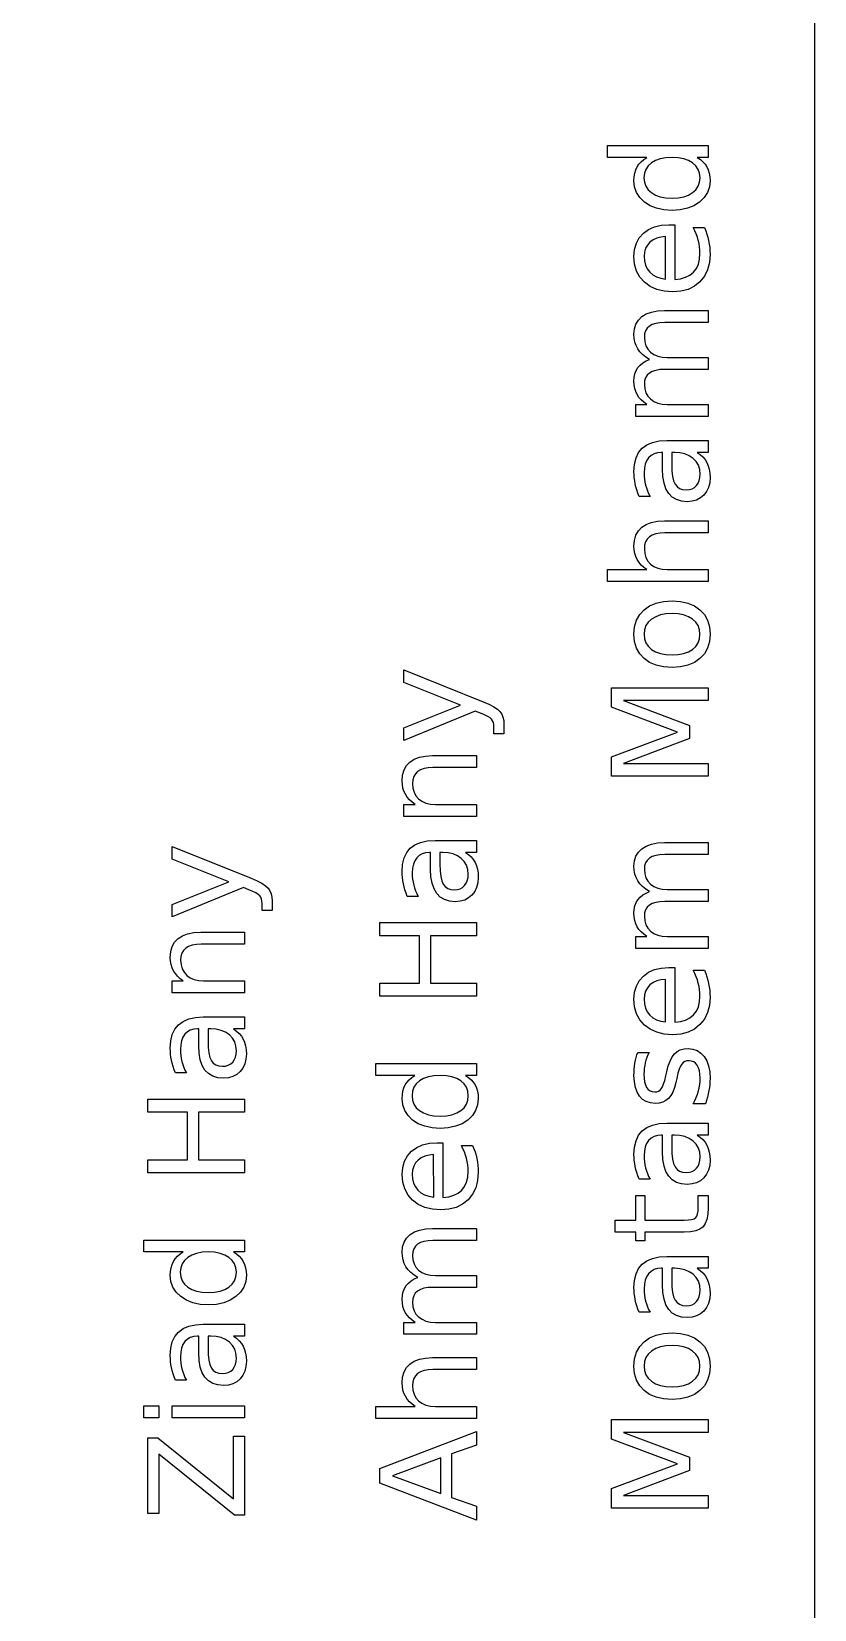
# Model space of a CAD drawing. Header units: millimetres. Extents: x 0 to 600, y 0 to 400.
# Drawn here: x 462.5 to 503, y 90.4 to 172.1 of the extents above; entities that cross this region are included whole.
import ezdxf

# ---------------------------------------------------------------- set-up
doc = ezdxf.new("R2010")
doc.units = ezdxf.units.MM
doc.layers.add('ENGRAVE', color=5, linetype='Continuous')

msp = doc.modelspace()

# ---------------------------------------------------------------- linework, layer by layer
at = {"layer": 'ENGRAVE'}
for points in [[(503, 83), (415, 83), (415, 247), (503, 247)], [(494.318, 165.543), (492.289, 165.543), (492.289, 166.159), (497.5, 166.159), (497.5, 165.543), (496.937, 165.543), (497.094, 165.439), (497.229, 165.323), (497.343, 165.194), (497.435, 165.052), (497.506, 164.896), (497.557, 164.726), (497.587, 164.54), (497.597, 164.34), (497.563, 164.016), (497.461, 163.724), (497.292, 163.463), (497.055, 163.233), (496.762, 163.047), (496.427, 162.913), (496.049, 162.833), (495.628, 162.806), (495.207, 162.833), (494.829, 162.913), (494.494, 163.047), (494.201, 163.233), (493.964, 163.463), (493.794, 163.724), (493.693, 164.016), (493.659, 164.34), (493.669, 164.54), (493.699, 164.726), (493.75, 164.896), (493.821, 165.052), (493.913, 165.194), (494.027, 165.323), (494.162, 165.439), (494.318, 165.543)], [(495.628, 163.443), (495.95, 163.46), (496.235, 163.513), (496.483, 163.6), (496.695, 163.722), (496.864, 163.875), (496.985, 164.054), (497.057, 164.26), (497.081, 164.491), (497.057, 164.722), (496.985, 164.928), (496.864, 165.108), (496.695, 165.261), (496.483, 165.384), (496.235, 165.472), (495.95, 165.525), (495.628, 165.543), (495.306, 165.525), (495.021, 165.472), (494.773, 165.384), (494.561, 165.261), (494.392, 165.108), (494.271, 164.928), (494.199, 164.722), (494.174, 164.491), (494.199, 164.26), (494.271, 164.054), (494.392, 163.875), (494.561, 163.722), (494.773, 163.6), (495.021, 163.513), (495.306, 163.46), (495.628, 163.443)], [(495.471, 162.063), (495.772, 162.063), (495.772, 159.23), (496.071, 159.269), (496.332, 159.346), (496.556, 159.461), (496.741, 159.613), (496.887, 159.802), (496.991, 160.024), (497.054, 160.28), (497.075, 160.569), (497.069, 160.745), (497.053, 160.919), (497.026, 161.09), (496.988, 161.258), (496.939, 161.424), (496.879, 161.59), (496.808, 161.755), (496.726, 161.919), (497.309, 161.919), (497.375, 161.752), (497.433, 161.583), (497.482, 161.412), (497.523, 161.239), (497.556, 161.064), (497.579, 160.888), (497.593, 160.711), (497.597, 160.532), (497.564, 160.107), (497.467, 159.728), (497.303, 159.396), (497.075, 159.111), (496.79, 158.882), (496.46, 158.718), (496.084, 158.619), (495.661, 158.587), (495.225, 158.618), (494.835, 158.711), (494.494, 158.866), (494.2, 159.084), (493.963, 159.354), (493.794, 159.668), (493.693, 160.025), (493.659, 160.425), (493.689, 160.784), (493.781, 161.103), (493.933, 161.383), (494.146, 161.623), (494.412, 161.815), (494.721, 161.953), (495.074, 162.035), (495.471, 162.063)], [(495.29, 161.447), (495.05, 161.427), (494.835, 161.373), (494.646, 161.285), (494.483, 161.164), (494.351, 161.014), (494.257, 160.843), (494.2, 160.649), (494.181, 160.432), (494.199, 160.187), (494.254, 159.968), (494.345, 159.774), (494.473, 159.606), (494.633, 159.468), (494.823, 159.362), (495.043, 159.29), (495.293, 159.25), (495.29, 161.447)], [(494.469, 155.094), (494.275, 155.215), (494.108, 155.347), (493.969, 155.491), (493.856, 155.646), (493.77, 155.814), (493.708, 155.996), (493.671, 156.193), (493.659, 156.403), (493.684, 156.68), (493.761, 156.922), (493.89, 157.132), (494.069, 157.307), (494.296, 157.447), (494.566, 157.546), (494.879, 157.606), (495.236, 157.626), (497.5, 157.626), (497.5, 157.006), (495.256, 157.006), (495.004, 156.994), (494.787, 156.958), (494.604, 156.899), (494.456, 156.815), (494.342, 156.707), (494.26, 156.574), (494.211, 156.416), (494.195, 156.232), (494.214, 156.006), (494.274, 155.804), (494.374, 155.627), (494.513, 155.476), (494.686, 155.354), (494.889, 155.267), (495.12, 155.215), (495.38, 155.198), (497.5, 155.198), (497.5, 154.578), (495.256, 154.578), (495.003, 154.566), (494.784, 154.53), (494.602, 154.471), (494.454, 154.387), (494.341, 154.279), (494.259, 154.144), (494.211, 153.984), (494.195, 153.798), (494.215, 153.574), (494.275, 153.374), (494.374, 153.199), (494.514, 153.048), (494.688, 152.926), (494.891, 152.839), (495.121, 152.787), (495.38, 152.77), (497.5, 152.77), (497.5, 152.15), (493.749, 152.15), (493.749, 152.77), (494.332, 152.77), (494.171, 152.88), (494.032, 153.002), (493.916, 153.133), (493.823, 153.275), (493.751, 153.43), (493.7, 153.598), (493.669, 153.78), (493.659, 153.975), (493.672, 154.172), (493.711, 154.353), (493.776, 154.519), (493.866, 154.67), (493.982, 154.804), (494.121, 154.919), (494.283, 155.016), (494.469, 155.094)], [(495.36, 150.904), (497.5, 150.904), (497.5, 150.288), (496.931, 150.288), (497.09, 150.176), (497.227, 150.051), (497.342, 149.913), (497.435, 149.762), (497.506, 149.596), (497.557, 149.412), (497.587, 149.211), (497.597, 148.992), (497.577, 148.719), (497.516, 148.475), (497.415, 148.261), (497.274, 148.076), (497.099, 147.927), (496.896, 147.821), (496.666, 147.757), (496.408, 147.736), (496.111, 147.763), (495.853, 147.842), (495.634, 147.974), (495.454, 148.16), (495.313, 148.398), (495.213, 148.688), (495.152, 149.03), (495.132, 149.424), (495.132, 150.288), (495.072, 150.288), (494.871, 150.271), (494.695, 150.218), (494.542, 150.131), (494.414, 150.008), (494.312, 149.854), (494.239, 149.672), (494.196, 149.462), (494.181, 149.223), (494.186, 149.063), (494.2, 148.906), (494.225, 148.75), (494.258, 148.597), (494.302, 148.446), (494.354, 148.298), (494.417, 148.153), (494.489, 148.011), (493.92, 148.011), (493.859, 148.179), (493.806, 148.344), (493.761, 148.507), (493.724, 148.667), (493.695, 148.825), (493.675, 148.981), (493.663, 149.135), (493.659, 149.287), (493.685, 149.668), (493.764, 149.997), (493.896, 150.276), (494.081, 150.502), (494.319, 150.678), (494.612, 150.804), (494.959, 150.879), (495.36, 150.904)], [(495.615, 149.675), (495.625, 149.33), (495.657, 149.043), (495.711, 148.813), (495.785, 148.64), (495.886, 148.514), (496.016, 148.424), (496.177, 148.37), (496.368, 148.352), (496.524, 148.366), (496.662, 148.406), (496.784, 148.474), (496.889, 148.568), (496.973, 148.686), (497.033, 148.823), (497.069, 148.98), (497.081, 149.156), (497.059, 149.4), (496.991, 149.618), (496.877, 149.811), (496.718, 149.978), (496.521, 150.114), (496.295, 150.211), (496.038, 150.269), (495.752, 150.288), (495.615, 150.288), (495.615, 149.675)], [(495.236, 146.741), (497.5, 146.741), (497.5, 146.125), (495.256, 146.125), (495.007, 146.112), (494.791, 146.073), (494.608, 146.008), (494.459, 145.918), (494.343, 145.801), (494.261, 145.658), (494.211, 145.489), (494.195, 145.295), (494.214, 145.058), (494.274, 144.848), (494.374, 144.665), (494.513, 144.508), (494.686, 144.382), (494.889, 144.292), (495.12, 144.238), (495.38, 144.22), (497.5, 144.22), (497.5, 143.6), (492.289, 143.6), (492.289, 144.22), (494.332, 144.22), (494.173, 144.335), (494.036, 144.46), (493.921, 144.596), (493.826, 144.74), (493.753, 144.896), (493.701, 145.063), (493.669, 145.242), (493.659, 145.432), (493.684, 145.736), (493.759, 146), (493.884, 146.224), (494.059, 146.41), (494.283, 146.555), (494.553, 146.659), (494.871, 146.721), (495.236, 146.741)], [(493.659, 140.881), (493.691, 141.261), (493.789, 141.598), (493.953, 141.892), (494.181, 142.143), (494.468, 142.344), (494.804, 142.487), (495.191, 142.573), (495.628, 142.602), (496.064, 142.573), (496.45, 142.487), (496.786, 142.344), (497.073, 142.143), (497.302, 141.892), (497.466, 141.598), (497.564, 141.261), (497.597, 140.881), (497.564, 140.499), (497.466, 140.161), (497.302, 139.867), (497.073, 139.617), (496.786, 139.417), (496.45, 139.274), (496.064, 139.188), (495.628, 139.159), (495.191, 139.188), (494.804, 139.274), (494.468, 139.417), (494.181, 139.617), (493.953, 139.867), (493.789, 140.161), (493.691, 140.499), (493.659, 140.881)], [(494.181, 140.881), (494.205, 140.646), (494.278, 140.437), (494.399, 140.254), (494.568, 140.097), (494.779, 139.971), (495.026, 139.881), (495.309, 139.827), (495.628, 139.809), (495.947, 139.827), (496.229, 139.881), (496.477, 139.97), (496.688, 140.095), (496.857, 140.252), (496.978, 140.435), (497.051, 140.645), (497.075, 140.881), (497.05, 141.114), (496.978, 141.322), (496.856, 141.504), (496.686, 141.661), (496.474, 141.787), (496.227, 141.877), (495.945, 141.931), (495.628, 141.949), (495.312, 141.931), (495.031, 141.877), (494.784, 141.787), (494.571, 141.661), (494.401, 141.504), (494.279, 141.322), (494.206, 141.114), (494.181, 140.881)], [(485.848, 137.388), (486.154, 137.258), (486.402, 137.13), (486.591, 137.004), (486.722, 136.879), (486.812, 136.744), (486.876, 136.589), (486.914, 136.413), (486.927, 136.216), (486.927, 135.723), (486.411, 135.723), (486.411, 136.085), (486.403, 136.205), (486.381, 136.311), (486.343, 136.403), (486.29, 136.48), (486.21, 136.552), (486.088, 136.628), (485.925, 136.708), (485.721, 136.792), (485.44, 136.902), (481.749, 135.385), (481.749, 136.038), (484.683, 137.21), (481.749, 138.382), (481.749, 139.035), (485.848, 137.388)], [(492.5, 133.537), (492.5, 134.545), (495.903, 135.82), (492.5, 137.103), (492.5, 138.111), (497.5, 138.111), (497.5, 137.451), (493.11, 137.451), (496.539, 136.162), (496.539, 135.482), (493.11, 134.193), (497.5, 134.193), (497.5, 133.537), (492.5, 133.537)], [(483.236, 134.598), (485.5, 134.598), (485.5, 133.982), (483.256, 133.982), (483.007, 133.969), (482.791, 133.93), (482.608, 133.865), (482.459, 133.774), (482.343, 133.657), (482.261, 133.515), (482.211, 133.346), (482.195, 133.151), (482.214, 132.915), (482.274, 132.705), (482.374, 132.522), (482.513, 132.364), (482.686, 132.238), (482.889, 132.148), (483.12, 132.094), (483.38, 132.076), (485.5, 132.076), (485.5, 131.457), (481.749, 131.457), (481.749, 132.076), (482.332, 132.076), (482.173, 132.192), (482.036, 132.317), (481.921, 132.452), (481.826, 132.597), (481.753, 132.753), (481.701, 132.92), (481.669, 133.099), (481.659, 133.289), (481.684, 133.592), (481.759, 133.856), (481.884, 134.081), (482.059, 134.267), (482.283, 134.412), (482.553, 134.515), (482.871, 134.577), (483.236, 134.598)], [(473.848, 128.255), (474.154, 128.125), (474.402, 127.997), (474.591, 127.871), (474.722, 127.746), (474.812, 127.612), (474.876, 127.456), (474.914, 127.28), (474.927, 127.083), (474.927, 126.591), (474.411, 126.591), (474.411, 126.952), (474.403, 127.073), (474.381, 127.178), (474.343, 127.27), (474.29, 127.348), (474.21, 127.42), (474.088, 127.496), (473.925, 127.576), (473.721, 127.659), (473.44, 127.77), (469.749, 126.253), (469.749, 126.906), (472.683, 128.078), (469.749, 129.25), (469.749, 129.903), (473.848, 128.255)], [(483.36, 130.211), (485.5, 130.211), (485.5, 129.595), (484.931, 129.595), (485.09, 129.483), (485.227, 129.358), (485.342, 129.22), (485.435, 129.069), (485.506, 128.903), (485.557, 128.719), (485.587, 128.518), (485.597, 128.299), (485.577, 128.025), (485.516, 127.782), (485.415, 127.568), (485.274, 127.383), (485.099, 127.234), (484.896, 127.128), (484.666, 127.064), (484.408, 127.043), (484.111, 127.069), (483.853, 127.149), (483.634, 127.281), (483.454, 127.467), (483.313, 127.704), (483.213, 127.994), (483.152, 128.337), (483.132, 128.731), (483.132, 129.595), (483.072, 129.595), (482.871, 129.577), (482.695, 129.525), (482.542, 129.437), (482.414, 129.315), (482.312, 129.161), (482.239, 128.979), (482.196, 128.769), (482.181, 128.53), (482.186, 128.37), (482.2, 128.212), (482.225, 128.057), (482.258, 127.904), (482.302, 127.753), (482.354, 127.605), (482.417, 127.46), (482.489, 127.317), (481.92, 127.317), (481.859, 127.485), (481.806, 127.651), (481.761, 127.814), (481.724, 127.974), (481.695, 128.132), (481.675, 128.288), (481.663, 128.442), (481.659, 128.593), (481.685, 128.975), (481.764, 129.304), (481.896, 129.582), (482.081, 129.809), (482.319, 129.985), (482.612, 130.111), (482.959, 130.186), (483.36, 130.211)], [(494.469, 127.569), (494.275, 127.69), (494.108, 127.822), (493.969, 127.966), (493.856, 128.121), (493.77, 128.289), (493.708, 128.471), (493.671, 128.668), (493.659, 128.878), (493.684, 129.154), (493.761, 129.397), (493.89, 129.606), (494.069, 129.782), (494.296, 129.922), (494.566, 130.021), (494.879, 130.081), (495.236, 130.1), (497.5, 130.1), (497.5, 129.481), (495.256, 129.481), (495.004, 129.469), (494.787, 129.433), (494.604, 129.374), (494.456, 129.29), (494.342, 129.182), (494.26, 129.049), (494.211, 128.891), (494.195, 128.707), (494.214, 128.48), (494.274, 128.279), (494.374, 128.102), (494.513, 127.95), (494.686, 127.829), (494.889, 127.742), (495.12, 127.69), (495.38, 127.672), (497.5, 127.672), (497.5, 127.053), (495.256, 127.053), (495.003, 127.041), (494.784, 127.005), (494.602, 126.946), (494.454, 126.862), (494.341, 126.754), (494.259, 126.619), (494.211, 126.459), (494.195, 126.273), (494.215, 126.049), (494.275, 125.849), (494.374, 125.674), (494.514, 125.522), (494.688, 125.401), (494.891, 125.314), (495.121, 125.262), (495.38, 125.244), (497.5, 125.244), (497.5, 124.625), (493.749, 124.625), (493.749, 125.244), (494.332, 125.244), (494.171, 125.355), (494.032, 125.476), (493.916, 125.608), (493.823, 125.75), (493.751, 125.904), (493.7, 126.073), (493.669, 126.254), (493.659, 126.45), (493.672, 126.647), (493.711, 126.828), (493.776, 126.994), (493.866, 127.145), (493.982, 127.279), (494.121, 127.394), (494.283, 127.491), (494.469, 127.569)], [(483.615, 128.982), (483.625, 128.637), (483.657, 128.35), (483.711, 128.12), (483.785, 127.947), (483.886, 127.821), (484.016, 127.731), (484.177, 127.677), (484.368, 127.659), (484.524, 127.673), (484.662, 127.713), (484.784, 127.781), (484.889, 127.875), (484.973, 127.993), (485.033, 128.13), (485.069, 128.287), (485.081, 128.463), (485.059, 128.706), (484.991, 128.925), (484.877, 129.117), (484.718, 129.285), (484.521, 129.421), (484.295, 129.517), (484.038, 129.575), (483.752, 129.595), (483.615, 129.595), (483.615, 128.982)], [(480.5, 122.147), (480.5, 122.823), (482.55, 122.823), (482.55, 125.281), (480.5, 125.281), (480.5, 125.958), (485.5, 125.958), (485.5, 125.281), (483.119, 125.281), (483.119, 122.823), (485.5, 122.823), (485.5, 122.147), (480.5, 122.147)], [(471.236, 125.466), (473.5, 125.466), (473.5, 124.849), (471.256, 124.849), (471.007, 124.836), (470.791, 124.797), (470.608, 124.733), (470.459, 124.642), (470.343, 124.525), (470.261, 124.382), (470.211, 124.213), (470.195, 124.019), (470.214, 123.782), (470.274, 123.573), (470.374, 123.389), (470.513, 123.232), (470.686, 123.106), (470.889, 123.016), (471.12, 122.962), (471.38, 122.944), (473.5, 122.944), (473.5, 122.324), (469.749, 122.324), (469.749, 122.944), (470.332, 122.944), (470.173, 123.059), (470.036, 123.184), (469.921, 123.32), (469.826, 123.465), (469.753, 123.62), (469.701, 123.787), (469.669, 123.966), (469.659, 124.156), (469.684, 124.46), (469.759, 124.724), (469.884, 124.949), (470.059, 125.134), (470.283, 125.279), (470.553, 125.383), (470.871, 125.445), (471.236, 125.466)], [(495.471, 123.637), (495.772, 123.637), (495.772, 120.804), (496.071, 120.843), (496.332, 120.92), (496.556, 121.035), (496.741, 121.187), (496.887, 121.376), (496.991, 121.598), (497.054, 121.854), (497.075, 122.143), (497.069, 122.319), (497.053, 122.493), (497.026, 122.664), (496.988, 122.832), (496.939, 122.998), (496.879, 123.164), (496.808, 123.329), (496.726, 123.493), (497.309, 123.493), (497.375, 123.326), (497.433, 123.157), (497.482, 122.986), (497.523, 122.813), (497.556, 122.638), (497.579, 122.462), (497.593, 122.285), (497.597, 122.106), (497.564, 121.681), (497.467, 121.302), (497.303, 120.97), (497.075, 120.685), (496.79, 120.456), (496.46, 120.292), (496.084, 120.194), (495.661, 120.161), (495.225, 120.192), (494.835, 120.285), (494.494, 120.44), (494.2, 120.658), (493.963, 120.928), (493.794, 121.242), (493.693, 121.599), (493.659, 121.999), (493.689, 122.358), (493.781, 122.677), (493.933, 122.957), (494.146, 123.197), (494.412, 123.389), (494.721, 123.527), (495.074, 123.609), (495.471, 123.637)], [(495.29, 123.021), (495.05, 123.001), (494.835, 122.947), (494.646, 122.859), (494.483, 122.738), (494.351, 122.588), (494.257, 122.417), (494.2, 122.223), (494.181, 122.006), (494.199, 121.761), (494.254, 121.542), (494.345, 121.348), (494.473, 121.181), (494.633, 121.042), (494.823, 120.936), (495.043, 120.864), (495.293, 120.824), (495.29, 123.021)], [(471.36, 121.078), (473.5, 121.078), (473.5, 120.462), (472.931, 120.462), (473.09, 120.35), (473.227, 120.225), (473.342, 120.087), (473.435, 119.936), (473.506, 119.77), (473.557, 119.586), (473.587, 119.385), (473.597, 119.166), (473.577, 118.893), (473.516, 118.649), (473.415, 118.435), (473.274, 118.25), (473.099, 118.101), (472.896, 117.995), (472.666, 117.931), (472.408, 117.91), (472.111, 117.937), (471.853, 118.016), (471.634, 118.149), (471.454, 118.334), (471.313, 118.572), (471.213, 118.862), (471.152, 119.204), (471.132, 119.598), (471.132, 120.462), (471.072, 120.462), (470.871, 120.445), (470.695, 120.392), (470.542, 120.305), (470.414, 120.183), (470.312, 120.029), (470.239, 119.846), (470.196, 119.636), (470.181, 119.397), (470.186, 119.237), (470.2, 119.08), (470.225, 118.924), (470.258, 118.771), (470.302, 118.62), (470.354, 118.472), (470.417, 118.327), (470.489, 118.185), (469.92, 118.185), (469.859, 118.353), (469.806, 118.518), (469.761, 118.681), (469.724, 118.841), (469.695, 118.999), (469.675, 119.155), (469.663, 119.309), (469.659, 119.461), (469.685, 119.842), (469.764, 120.172), (469.896, 120.45), (470.081, 120.676), (470.319, 120.852), (470.612, 120.978), (470.959, 121.053), (471.36, 121.078)], [(471.615, 119.849), (471.625, 119.505), (471.657, 119.217), (471.711, 118.987), (471.785, 118.814), (471.886, 118.688), (472.016, 118.598), (472.177, 118.544), (472.368, 118.526), (472.524, 118.54), (472.662, 118.58), (472.784, 118.648), (472.889, 118.742), (472.973, 118.86), (473.033, 118.997), (473.069, 119.154), (473.081, 119.33), (473.059, 119.574), (472.991, 119.792), (472.877, 119.985), (472.718, 120.152), (472.521, 120.288), (472.295, 120.385), (472.038, 120.443), (471.752, 120.462), (471.615, 120.462), (471.615, 119.849)], [(493.86, 119.246), (494.442, 119.246), (494.38, 119.115), (494.325, 118.98), (494.279, 118.843), (494.241, 118.704), (494.212, 118.562), (494.191, 118.418), (494.179, 118.271), (494.174, 118.121), (494.183, 117.906), (494.21, 117.72), (494.254, 117.562), (494.315, 117.433), (494.394, 117.333), (494.491, 117.261), (494.605, 117.218), (494.737, 117.204), (494.839, 117.214), (494.928, 117.245), (495.007, 117.296), (495.074, 117.368), (495.134, 117.47), (495.193, 117.615), (495.25, 117.8), (495.306, 118.027), (495.353, 118.238), (495.431, 118.543), (495.523, 118.8), (495.629, 119.009), (495.75, 119.171), (495.891, 119.292), (496.057, 119.378), (496.248, 119.43), (496.465, 119.447), (496.713, 119.422), (496.933, 119.344), (497.126, 119.215), (497.292, 119.034), (497.426, 118.808), (497.521, 118.543), (497.578, 118.239), (497.597, 117.897), (497.593, 117.745), (497.582, 117.589), (497.564, 117.431), (497.539, 117.269), (497.506, 117.103), (497.465, 116.934), (497.418, 116.759), (497.363, 116.581), (496.726, 116.581), (496.81, 116.751), (496.882, 116.92), (496.943, 117.087), (496.993, 117.254), (497.031, 117.419), (497.059, 117.584), (497.076, 117.747), (497.081, 117.91), (497.072, 118.115), (497.044, 118.295), (496.998, 118.45), (496.932, 118.58), (496.85, 118.683), (496.753, 118.756), (496.64, 118.8), (496.512, 118.814), (496.394, 118.804), (496.29, 118.772), (496.201, 118.719), (496.127, 118.645), (496.061, 118.536), (495.995, 118.375), (495.932, 118.165), (495.869, 117.904), (495.819, 117.689), (495.75, 117.423), (495.666, 117.196), (495.565, 117.009), (495.449, 116.862), (495.312, 116.751), (495.153, 116.671), (494.97, 116.623), (494.764, 116.608), (494.514, 116.631), (494.295, 116.701), (494.106, 116.818), (493.947, 116.983), (493.821, 117.19), (493.731, 117.436), (493.677, 117.722), (493.659, 118.048), (493.662, 118.216), (493.671, 118.379), (493.687, 118.537), (493.709, 118.691), (493.737, 118.838), (493.772, 118.98), (493.813, 119.116), (493.86, 119.246)], [(482.318, 118.054), (480.289, 118.054), (480.289, 118.67), (485.5, 118.67), (485.5, 118.054), (484.937, 118.054), (485.094, 117.951), (485.229, 117.834), (485.343, 117.705), (485.435, 117.564), (485.506, 117.408), (485.557, 117.238), (485.587, 117.052), (485.597, 116.852), (485.563, 116.528), (485.461, 116.235), (485.292, 115.974), (485.055, 115.745), (484.762, 115.558), (484.427, 115.425), (484.049, 115.345), (483.628, 115.318), (483.207, 115.345), (482.829, 115.425), (482.494, 115.558), (482.201, 115.745), (481.964, 115.974), (481.794, 116.235), (481.693, 116.528), (481.659, 116.852), (481.669, 117.052), (481.699, 117.238), (481.75, 117.408), (481.821, 117.564), (481.913, 117.705), (482.027, 117.834), (482.162, 117.951), (482.318, 118.054)], [(483.628, 115.954), (483.95, 115.972), (484.235, 116.024), (484.483, 116.112), (484.695, 116.234), (484.864, 116.387), (484.985, 116.566), (485.057, 116.771), (485.081, 117.003), (485.057, 117.234), (484.985, 117.44), (484.864, 117.619), (484.695, 117.773), (484.483, 117.896), (484.235, 117.984), (483.95, 118.037), (483.628, 118.054), (483.306, 118.037), (483.021, 117.984), (482.773, 117.896), (482.561, 117.773), (482.392, 117.619), (482.271, 117.44), (482.199, 117.234), (482.174, 117.003), (482.199, 116.771), (482.271, 116.566), (482.392, 116.387), (482.561, 116.234), (482.773, 116.112), (483.021, 116.024), (483.306, 115.972), (483.628, 115.954)], [(468.5, 113.014), (468.5, 113.691), (470.55, 113.691), (470.55, 116.149), (468.5, 116.149), (468.5, 116.825), (473.5, 116.825), (473.5, 116.149), (471.119, 116.149), (471.119, 113.691), (473.5, 113.691), (473.5, 113.014), (468.5, 113.014)], [(495.36, 115.586), (497.5, 115.586), (497.5, 114.97), (496.931, 114.97), (497.09, 114.858), (497.227, 114.733), (497.342, 114.595), (497.435, 114.444), (497.506, 114.278), (497.557, 114.094), (497.587, 113.893), (497.597, 113.674), (497.577, 113.401), (497.516, 113.157), (497.415, 112.943), (497.274, 112.758), (497.099, 112.609), (496.896, 112.503), (496.666, 112.439), (496.408, 112.418), (496.111, 112.444), (495.853, 112.524), (495.634, 112.656), (495.454, 112.842), (495.313, 113.079), (495.213, 113.369), (495.152, 113.712), (495.132, 114.106), (495.132, 114.97), (495.072, 114.97), (494.871, 114.952), (494.695, 114.9), (494.542, 114.813), (494.414, 114.69), (494.312, 114.536), (494.239, 114.354), (494.196, 114.144), (494.181, 113.905), (494.186, 113.745), (494.2, 113.588), (494.225, 113.432), (494.258, 113.279), (494.302, 113.128), (494.354, 112.98), (494.417, 112.835), (494.489, 112.693), (493.92, 112.693), (493.859, 112.86), (493.806, 113.026), (493.761, 113.189), (493.724, 113.349), (493.695, 113.507), (493.675, 113.663), (493.663, 113.817), (493.659, 113.969), (493.685, 114.35), (493.764, 114.679), (493.896, 114.958), (494.081, 115.184), (494.319, 115.36), (494.612, 115.486), (494.959, 115.561), (495.36, 115.586)], [(483.471, 114.575), (483.772, 114.575), (483.772, 111.741), (484.071, 111.78), (484.332, 111.857), (484.556, 111.972), (484.741, 112.125), (484.887, 112.313), (484.991, 112.536), (485.054, 112.791), (485.075, 113.081), (485.069, 113.257), (485.053, 113.431), (485.026, 113.601), (484.988, 113.769), (484.939, 113.936), (484.879, 114.101), (484.808, 114.266), (484.726, 114.431), (485.309, 114.431), (485.375, 114.264), (485.433, 114.095), (485.482, 113.924), (485.523, 113.751), (485.556, 113.576), (485.579, 113.4), (485.593, 113.223), (485.597, 113.044), (485.564, 112.619), (485.467, 112.24), (485.303, 111.908), (485.075, 111.623), (484.79, 111.393), (484.46, 111.229), (484.084, 111.131), (483.661, 111.098), (483.225, 111.13), (482.835, 111.223), (482.494, 111.378), (482.2, 111.596), (481.963, 111.866), (481.794, 112.18), (481.693, 112.537), (481.659, 112.937), (481.689, 113.296), (481.781, 113.615), (481.933, 113.894), (482.146, 114.134), (482.412, 114.327), (482.721, 114.465), (483.074, 114.547), (483.471, 114.575)], [(495.615, 114.357), (495.625, 114.012), (495.657, 113.725), (495.711, 113.495), (495.785, 113.322), (495.886, 113.196), (496.016, 113.106), (496.177, 113.052), (496.368, 113.034), (496.524, 113.048), (496.662, 113.088), (496.784, 113.156), (496.889, 113.25), (496.973, 113.368), (497.033, 113.505), (497.069, 113.662), (497.081, 113.838), (497.059, 114.081), (496.991, 114.3), (496.877, 114.493), (496.718, 114.66), (496.521, 114.796), (496.295, 114.892), (496.038, 114.95), (495.752, 114.97), (495.615, 114.97), (495.615, 114.357)], [(483.29, 113.958), (483.05, 113.938), (482.835, 113.884), (482.646, 113.797), (482.483, 113.675), (482.351, 113.526), (482.257, 113.354), (482.2, 113.16), (482.181, 112.944), (482.199, 112.699), (482.254, 112.479), (482.345, 112.286), (482.473, 112.118), (482.633, 111.98), (482.823, 111.874), (483.043, 111.801), (483.293, 111.762), (483.29, 113.958)], [(492.684, 110.573), (493.749, 110.573), (493.749, 111.842), (494.228, 111.842), (494.228, 110.573), (496.264, 110.573), (496.473, 110.581), (496.641, 110.604), (496.768, 110.643), (496.854, 110.698), (496.911, 110.777), (496.952, 110.889), (496.976, 111.033), (496.984, 111.209), (496.984, 111.842), (497.5, 111.842), (497.5, 111.209), (497.483, 110.88), (497.433, 110.606), (497.35, 110.388), (497.234, 110.224), (497.073, 110.106), (496.858, 110.021), (496.589, 109.97), (496.264, 109.953), (494.228, 109.953), (494.228, 109.501), (493.749, 109.501), (493.749, 109.953), (492.684, 109.953), (492.684, 110.573)], [(470.318, 108.922), (468.289, 108.922), (468.289, 109.538), (473.5, 109.538), (473.5, 108.922), (472.937, 108.922), (473.094, 108.818), (473.229, 108.702), (473.343, 108.573), (473.435, 108.431), (473.506, 108.275), (473.557, 108.105), (473.587, 107.92), (473.597, 107.719), (473.563, 107.395), (473.461, 107.103), (473.292, 106.842), (473.055, 106.613), (472.762, 106.426), (472.427, 106.292), (472.049, 106.212), (471.628, 106.186), (471.207, 106.212), (470.829, 106.292), (470.494, 106.426), (470.201, 106.613), (469.964, 106.842), (469.794, 107.103), (469.693, 107.395), (469.659, 107.719), (469.669, 107.92), (469.699, 108.105), (469.75, 108.275), (469.821, 108.431), (469.913, 108.573), (470.027, 108.702), (470.162, 108.818), (470.318, 108.922)], [(482.469, 107.605), (482.275, 107.727), (482.108, 107.859), (481.969, 108.003), (481.856, 108.158), (481.77, 108.326), (481.708, 108.508), (481.671, 108.704), (481.659, 108.915), (481.684, 109.191), (481.761, 109.434), (481.89, 109.643), (482.069, 109.819), (482.296, 109.958), (482.566, 110.058), (482.879, 110.117), (483.236, 110.137), (485.5, 110.137), (485.5, 109.518), (483.256, 109.518), (483.004, 109.506), (482.787, 109.47), (482.604, 109.41), (482.456, 109.327), (482.342, 109.219), (482.26, 109.086), (482.211, 108.927), (482.195, 108.744), (482.214, 108.517), (482.274, 108.315), (482.374, 108.139), (482.513, 107.987), (482.686, 107.866), (482.889, 107.779), (483.12, 107.727), (483.38, 107.709), (485.5, 107.709), (485.5, 107.09), (483.256, 107.09), (483.003, 107.078), (482.784, 107.042), (482.602, 106.982), (482.454, 106.899), (482.341, 106.79), (482.259, 106.656), (482.211, 106.496), (482.195, 106.309), (482.215, 106.085), (482.275, 105.886), (482.374, 105.71), (482.514, 105.559), (482.688, 105.438), (482.891, 105.351), (483.121, 105.299), (483.38, 105.281), (485.5, 105.281), (485.5, 104.662), (481.749, 104.662), (481.749, 105.281), (482.332, 105.281), (482.171, 105.392), (482.032, 105.513), (481.916, 105.645), (481.823, 105.787), (481.751, 105.941), (481.7, 106.109), (481.669, 106.291), (481.659, 106.487), (481.672, 106.684), (481.711, 106.865), (481.776, 107.031), (481.866, 107.182), (481.982, 107.316), (482.121, 107.431), (482.283, 107.528), (482.469, 107.605)], [(471.628, 106.822), (471.95, 106.839), (472.235, 106.892), (472.483, 106.979), (472.695, 107.101), (472.864, 107.254), (472.985, 107.433), (473.057, 107.639), (473.081, 107.87), (473.057, 108.102), (472.985, 108.307), (472.864, 108.487), (472.695, 108.64), (472.483, 108.763), (472.235, 108.851), (471.95, 108.904), (471.628, 108.922), (471.306, 108.904), (471.021, 108.851), (470.773, 108.763), (470.561, 108.64), (470.392, 108.487), (470.271, 108.307), (470.199, 108.102), (470.174, 107.87), (470.199, 107.639), (470.271, 107.433), (470.392, 107.254), (470.561, 107.101), (470.773, 106.979), (471.021, 106.892), (471.306, 106.839), (471.628, 106.822)], [(495.36, 108.694), (497.5, 108.694), (497.5, 108.078), (496.931, 108.078), (497.09, 107.966), (497.227, 107.841), (497.342, 107.703), (497.435, 107.552), (497.506, 107.386), (497.557, 107.202), (497.587, 107.001), (497.597, 106.782), (497.577, 106.508), (497.516, 106.265), (497.415, 106.05), (497.274, 105.866), (497.099, 105.717), (496.896, 105.611), (496.666, 105.547), (496.408, 105.526), (496.111, 105.552), (495.853, 105.632), (495.634, 105.764), (495.454, 105.949), (495.313, 106.187), (495.213, 106.477), (495.152, 106.819), (495.132, 107.214), (495.132, 108.078), (495.072, 108.078), (494.871, 108.06), (494.695, 108.008), (494.542, 107.92), (494.414, 107.798), (494.312, 107.644), (494.239, 107.462), (494.196, 107.251), (494.181, 107.013), (494.186, 106.853), (494.2, 106.695), (494.225, 106.54), (494.258, 106.386), (494.302, 106.236), (494.354, 106.088), (494.417, 105.943), (494.489, 105.8), (493.92, 105.8), (493.859, 105.968), (493.806, 106.134), (493.761, 106.296), (493.724, 106.457), (493.695, 106.615), (493.675, 106.771), (493.663, 106.925), (493.659, 107.076), (493.685, 107.458), (493.764, 107.787), (493.896, 108.065), (494.081, 108.292), (494.319, 108.468), (494.612, 108.593), (494.959, 108.669), (495.36, 108.694)], [(495.615, 107.465), (495.625, 107.12), (495.657, 106.833), (495.711, 106.603), (495.785, 106.43), (495.886, 106.304), (496.016, 106.214), (496.177, 106.16), (496.368, 106.142), (496.524, 106.155), (496.662, 106.196), (496.784, 106.264), (496.889, 106.358), (496.973, 106.476), (497.033, 106.613), (497.069, 106.77), (497.081, 106.946), (497.059, 107.189), (496.991, 107.407), (496.877, 107.6), (496.718, 107.768), (496.521, 107.903), (496.295, 108), (496.038, 108.058), (495.752, 108.078), (495.615, 108.078), (495.615, 107.465)], [(471.36, 105.184), (473.5, 105.184), (473.5, 104.568), (472.931, 104.568), (473.09, 104.456), (473.227, 104.331), (473.342, 104.193), (473.435, 104.042), (473.506, 103.876), (473.557, 103.692), (473.587, 103.491), (473.597, 103.272), (473.577, 102.999), (473.516, 102.755), (473.415, 102.541), (473.274, 102.356), (473.099, 102.207), (472.896, 102.101), (472.666, 102.037), (472.408, 102.016), (472.111, 102.043), (471.853, 102.122), (471.634, 102.254), (471.454, 102.44), (471.313, 102.678), (471.213, 102.968), (471.152, 103.31), (471.132, 103.704), (471.132, 104.568), (471.072, 104.568), (470.871, 104.551), (470.695, 104.498), (470.542, 104.411), (470.414, 104.288), (470.312, 104.134), (470.239, 103.952), (470.196, 103.742), (470.181, 103.503), (470.186, 103.343), (470.2, 103.186), (470.225, 103.03), (470.258, 102.877), (470.302, 102.726), (470.354, 102.578), (470.417, 102.433), (470.489, 102.291), (469.92, 102.291), (469.859, 102.459), (469.806, 102.624), (469.761, 102.787), (469.724, 102.947), (469.695, 103.105), (469.675, 103.261), (469.663, 103.415), (469.659, 103.567), (469.685, 103.948), (469.764, 104.277), (469.896, 104.556), (470.081, 104.782), (470.319, 104.958), (470.612, 105.084), (470.959, 105.159), (471.36, 105.184)], [(471.615, 103.955), (471.625, 103.61), (471.657, 103.323), (471.711, 103.093), (471.785, 102.92), (471.886, 102.794), (472.016, 102.704), (472.177, 102.65), (472.368, 102.632), (472.524, 102.646), (472.662, 102.686), (472.784, 102.754), (472.889, 102.848), (472.973, 102.966), (473.033, 103.103), (473.069, 103.26), (473.081, 103.436), (473.059, 103.68), (472.991, 103.898), (472.877, 104.091), (472.718, 104.258), (472.521, 104.394), (472.295, 104.491), (472.038, 104.549), (471.752, 104.568), (471.615, 104.568), (471.615, 103.955)], [(493.659, 103.017), (493.691, 103.398), (493.789, 103.735), (493.953, 104.029), (494.181, 104.28), (494.468, 104.481), (494.804, 104.624), (495.191, 104.71), (495.628, 104.739), (496.064, 104.71), (496.45, 104.624), (496.786, 104.481), (497.073, 104.28), (497.302, 104.029), (497.466, 103.735), (497.564, 103.398), (497.597, 103.017), (497.564, 102.636), (497.466, 102.298), (497.302, 102.004), (497.073, 101.753), (496.786, 101.553), (496.45, 101.41), (496.064, 101.325), (495.628, 101.296), (495.191, 101.325), (494.804, 101.41), (494.468, 101.553), (494.181, 101.753), (493.953, 102.004), (493.789, 102.298), (493.691, 102.636), (493.659, 103.017)], [(494.181, 103.017), (494.205, 102.783), (494.278, 102.574), (494.399, 102.391), (494.568, 102.234), (494.779, 102.108), (495.026, 102.018), (495.309, 101.964), (495.628, 101.946), (495.947, 101.964), (496.229, 102.017), (496.477, 102.107), (496.688, 102.232), (496.857, 102.389), (496.978, 102.572), (497.051, 102.781), (497.075, 103.017), (497.05, 103.251), (496.978, 103.459), (496.856, 103.641), (496.686, 103.798), (496.474, 103.924), (496.227, 104.014), (495.945, 104.068), (495.628, 104.086), (495.312, 104.068), (495.031, 104.014), (494.784, 103.924), (494.571, 103.798), (494.401, 103.641), (494.279, 103.459), (494.206, 103.251), (494.181, 103.017)], [(483.236, 103.456), (485.5, 103.456), (485.5, 102.84), (483.256, 102.84), (483.007, 102.827), (482.791, 102.788), (482.608, 102.723), (482.459, 102.632), (482.343, 102.515), (482.261, 102.373), (482.211, 102.204), (482.195, 102.009), (482.214, 101.773), (482.274, 101.563), (482.374, 101.38), (482.513, 101.222), (482.686, 101.096), (482.889, 101.006), (483.12, 100.952), (483.38, 100.934), (485.5, 100.934), (485.5, 100.315), (480.289, 100.315), (480.289, 100.934), (482.332, 100.934), (482.173, 101.05), (482.036, 101.175), (481.921, 101.31), (481.826, 101.455), (481.753, 101.611), (481.701, 101.778), (481.669, 101.957), (481.659, 102.147), (481.684, 102.45), (481.759, 102.714), (481.884, 102.939), (482.059, 103.125), (482.283, 103.27), (482.553, 103.373), (482.871, 103.435), (483.236, 103.456)], [(468.289, 100.345), (468.289, 100.961), (469.069, 100.961), (469.069, 100.345), (468.289, 100.345)], [(469.749, 100.345), (469.749, 100.961), (473.5, 100.961), (473.5, 100.345), (469.749, 100.345)], [(480.5, 96.962), (480.5, 97.729), (485.5, 99.635), (485.5, 98.932), (484.217, 98.476), (484.217, 96.222), (485.5, 95.767), (485.5, 95.054), (480.5, 96.962)], [(492.5, 95.673), (492.5, 96.681), (495.903, 97.957), (492.5, 99.24), (492.5, 100.248), (497.5, 100.248), (497.5, 99.588), (493.11, 99.588), (496.539, 98.299), (496.539, 97.619), (493.11, 96.33), (497.5, 96.33), (497.5, 95.673), (492.5, 95.673)], [(468.5, 95.385), (468.5, 99.313), (469.016, 99.313), (472.931, 96.152), (472.931, 99.39), (473.5, 99.39), (473.5, 95.308), (472.984, 95.308), (469.069, 98.47), (469.069, 95.385), (468.5, 95.385)], [(481.166, 97.344), (483.655, 96.427), (483.655, 98.265), (481.166, 97.344)]]:
    msp.add_lwpolyline(points, close=True, dxfattribs=at)

doc.saveas('drawing.dxf')
